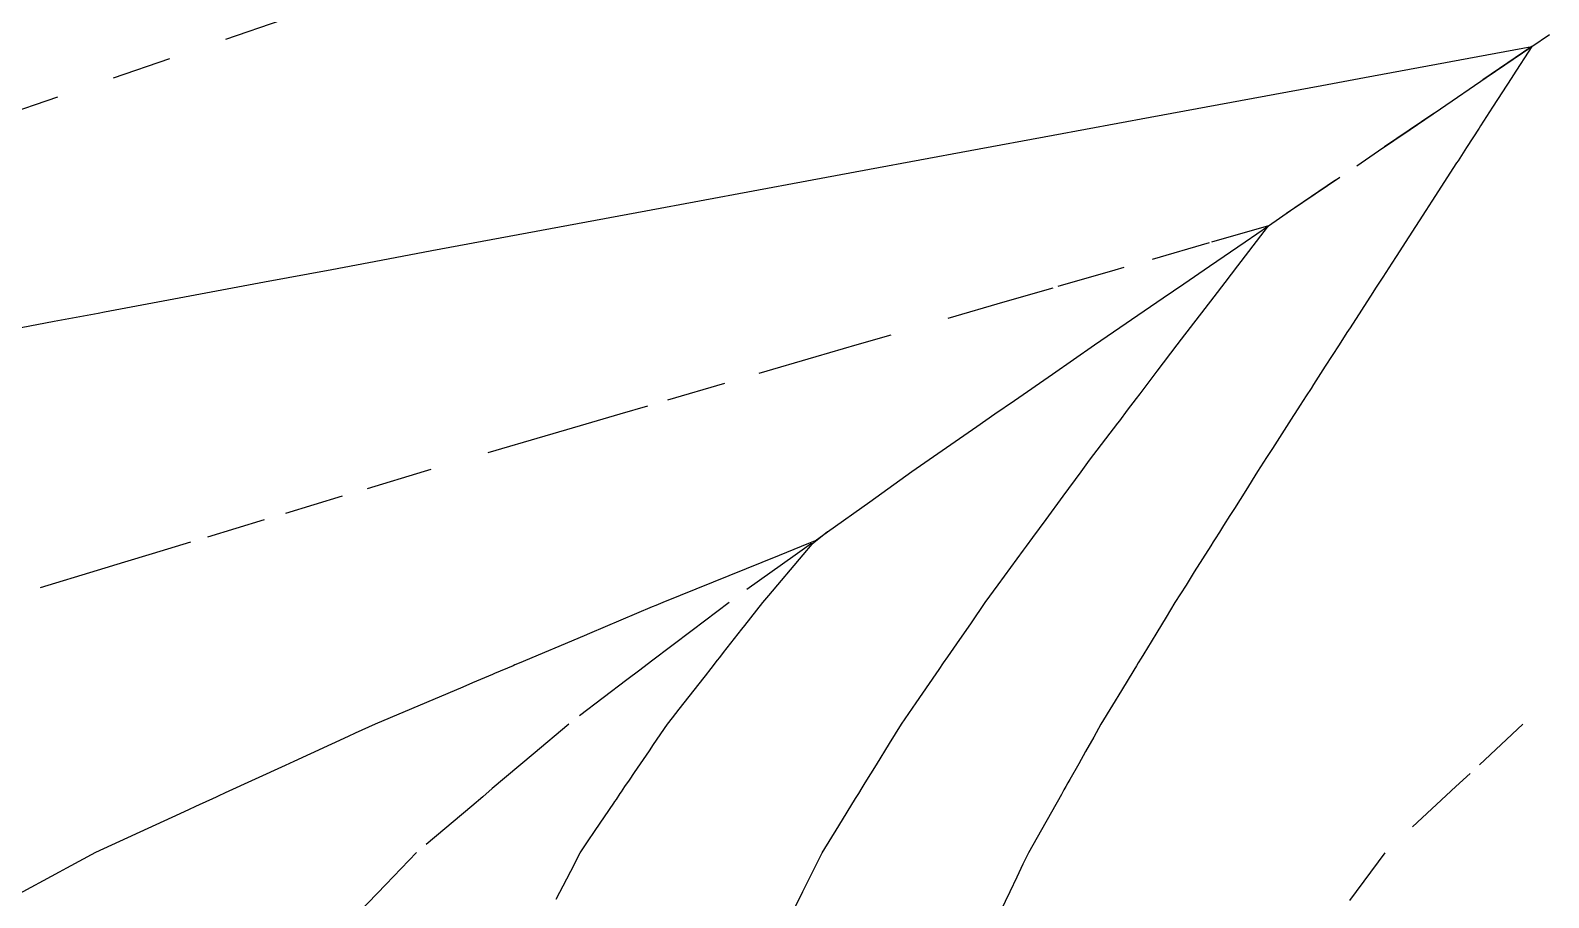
# Model space of a CAD drawing. Extents: x 11 to 203, y -288 to -10.
# Drawn here: x 95.29 to 131.36, y -194.3 to -173.7 of the extents above; entities that cross this region are included whole.
import ezdxf

# ---------------------------------------------------------------- set-up
doc = ezdxf.new("R2010")
doc.units = 0
for name, pattern in [('AI-LINETYPE-3', [2.822222, 1.411111, -1.411111]), ('AI-LINETYPE-4', [2.822222, 1.411111, -1.411111]), ('AI-LINETYPE-6', [2.822222, 1.411111, -1.411111]), ('AI-LINETYPE-7', [2.822222, 1.411111, -1.411111])]:
    doc.linetypes.add(name, pattern=pattern)
doc.layers.add('MOUNTAINLINE', color=7, linetype='CONTINUOUS')
doc.layers.add('VALLEYLINE', color=7, linetype='CONTINUOUS')

# ---------------------------------------------------------------- blocks, each defined once
blk = doc.blocks.new('BLOCK_4')
at = {"layer": 'VALLEYLINE', "color": 7, "linetype": 'AI-LINETYPE-3'}
blk.add_lwpolyline([(63.991, -186.766), (64.887, -186.422), (70.575, -184.189), (73.284, -183.207), (78.891, -181.178), (82.297, -179.989), (88.03, -177.987), (91.935, -176.651), (97.265, -174.826), (101.635, -173.33)], dxfattribs=at)
blk = doc.blocks.new('BLOCK_5')
at = {"layer": 'VALLEYLINE', "color": 7, "linetype": 'AI-LINETYPE-4'}
blk.add_lwpolyline([(132.709, -188.677), (130.749, -190.185), (129.496, -191.351), (129.16, -191.664), (127.468, -193.238), (126.541, -194.487)], dxfattribs=at)
blk = doc.blocks.new('BLOCK_7')
at = {"layer": 'VALLEYLINE', "color": 7, "linetype": 'AI-LINETYPE-6'}
blk.add_lwpolyline([(113.371, -194.702), (113.643, -194.157), (113.886, -193.669), (114.102, -193.237), (114.496, -192.598), (114.896, -191.948), (114.971, -191.828), (115.052, -191.695), (115.125, -191.578), (115.391, -191.146), (115.703, -190.641), (115.985, -190.184), (116.333, -189.679), (116.807, -188.989), (116.879, -188.886), (116.988, -188.729), (117.088, -188.584), (117.299, -188.276), (117.646, -187.774), (117.976, -187.294), (118.284, -186.874), (118.888, -186.047), (118.955, -185.956), (119.109, -185.746), (119.262, -185.538), (119.422, -185.318), (119.829, -184.763), (120.251, -184.185), (120.456, -183.915), (121.124, -183.035), (121.17, -182.974), (121.358, -182.724), (121.568, -182.448), (121.654, -182.336), (122.061, -181.798), (122.533, -181.174), (122.64, -181.036), (123.414, -180.029), (123.675, -179.691), (123.979, -179.294), (124.422, -178.718), (124.709, -178.344), (125.231, -177.983), (126.801, -176.917), (127.32, -176.563), (128.071, -176.053), (128.792, -175.562), (129.88, -174.822), (130.964, -174.085), (124.707, -178.344), (123.298, -178.749), (121.267, -179.337), (121.058, -179.397), (119.585, -179.823), (118.44, -180.154), (114.922, -181.172), (113.953, -181.456), (111.783, -182.091), (109.954, -182.627), (109.295, -182.82), (108.355, -183.095), (107.515, -183.341), (104.646, -184.182), (102.701, -184.769), (100.846, -185.33), (99.095, -185.86), (98.181, -186.136), (97.526, -186.334), (96.874, -186.532), (94.364, -187.291)], dxfattribs=at)
at = {"layer": 'VALLEYLINE', "color": 7, "linetype": 'AI-LINETYPE-7'}
blk.add_lwpolyline([(114.228, -185.617), (113.867, -185.904), (113.847, -185.888), (113.461, -186.165), (111.888, -187.292), (111.009, -187.96), (110.049, -188.687), (109.771, -188.899), (109.464, -189.132), (108.081, -190.181), (107.235, -190.896), (106.265, -191.715), (106.037, -191.908), (105.775, -192.13), (104.467, -193.235), (103.738, -193.991), (102.888, -194.871)], dxfattribs=at)
blk = doc.blocks.new('BLOCK_87')
at = {"layer": 'MOUNTAINLINE', "color": 7}
blk.add_lwpolyline([(95.07, -180.757), (95.851, -180.611)], dxfattribs=at)
blk = doc.blocks.new('BLOCK_88')
at = {"layer": 'MOUNTAINLINE', "color": 7}
blk.add_lwpolyline([(97.052, -180.387), (100.853, -179.678)], dxfattribs=at)
blk = doc.blocks.new('BLOCK_89')
at = {"layer": 'MOUNTAINLINE', "color": 7}
blk.add_lwpolyline([(95.851, -180.611), (96.899, -180.416)], dxfattribs=at)
blk = doc.blocks.new('BLOCK_90')
at = {"layer": 'MOUNTAINLINE', "color": 7}
blk.add_lwpolyline([(96.899, -180.416), (97.052, -180.387)], dxfattribs=at)
blk = doc.blocks.new('BLOCK_91')
at = {"layer": 'MOUNTAINLINE', "color": 7}
blk.add_lwpolyline([(100.853, -179.678), (102.452, -179.379)], dxfattribs=at)
blk = doc.blocks.new('BLOCK_92')
at = {"layer": 'MOUNTAINLINE', "color": 7}
blk.add_lwpolyline([(102.452, -179.379), (103.622, -179.159)], dxfattribs=at)
blk = doc.blocks.new('BLOCK_118')
at = {"layer": 'MOUNTAINLINE', "color": 7}
blk.add_lwpolyline([(104.825, -178.935), (109.915, -177.985)], dxfattribs=at)
blk = doc.blocks.new('BLOCK_119')
at = {"layer": 'MOUNTAINLINE', "color": 7}
blk.add_lwpolyline([(103.622, -179.159), (104.825, -178.935)], dxfattribs=at)
blk = doc.blocks.new('BLOCK_120')
at = {"layer": 'MOUNTAINLINE', "color": 7}
blk.add_lwpolyline([(117.62, -176.558), (119.589, -176.193)], dxfattribs=at)
blk = doc.blocks.new('BLOCK_121')
at = {"layer": 'MOUNTAINLINE', "color": 7}
blk.add_lwpolyline([(115.225, -177.001), (117.62, -176.558)], dxfattribs=at)
blk = doc.blocks.new('BLOCK_122')
at = {"layer": 'MOUNTAINLINE', "color": 7}
blk.add_lwpolyline([(113.735, -177.277), (115.225, -177.001)], dxfattribs=at)
blk = doc.blocks.new('BLOCK_123')
at = {"layer": 'MOUNTAINLINE', "color": 7}
blk.add_lwpolyline([(109.915, -177.985), (113.735, -177.277)], dxfattribs=at)
blk = doc.blocks.new('BLOCK_124')
at = {"layer": 'MOUNTAINLINE', "color": 7}
blk.add_lwpolyline([(125.97, -175.012), (126.985, -174.823)], dxfattribs=at)
blk = doc.blocks.new('BLOCK_125')
at = {"layer": 'MOUNTAINLINE', "color": 7}
blk.add_lwpolyline([(121.895, -175.767), (125.97, -175.012)], dxfattribs=at)
blk = doc.blocks.new('BLOCK_126')
at = {"layer": 'MOUNTAINLINE', "color": 7}
blk.add_lwpolyline([(119.589, -176.193), (121.895, -175.767)], dxfattribs=at)
blk = doc.blocks.new('BLOCK_127')
at = {"layer": 'MOUNTAINLINE', "color": 7}
blk.add_lwpolyline([(126.985, -174.823), (130.966, -174.086)], dxfattribs=at)
blk = doc.blocks.new('BLOCK_128')
at = {"layer": 'MOUNTAINLINE', "color": 7}
blk.add_lwpolyline([(130.966, -174.086), (131.383, -173.803)], dxfattribs=at)
blk = doc.blocks.new('BLOCK_490')
at = {"layer": 'MOUNTAINLINE', "color": 7}
blk.add_lwpolyline([(118.558, -194.163), (118.336, -194.621)], dxfattribs=at)
blk = doc.blocks.new('BLOCK_491')
at = {"layer": 'MOUNTAINLINE', "color": 7}
blk.add_lwpolyline([(118.725, -193.819), (118.558, -194.163)], dxfattribs=at)
blk = doc.blocks.new('BLOCK_492')
at = {"layer": 'MOUNTAINLINE', "color": 7}
blk.add_lwpolyline([(118.873, -193.511), (118.725, -193.819)], dxfattribs=at)
blk = doc.blocks.new('BLOCK_493')
at = {"layer": 'MOUNTAINLINE', "color": 7}
blk.add_lwpolyline([(119.006, -193.237), (118.873, -193.511)], dxfattribs=at)
blk = doc.blocks.new('BLOCK_575')
at = {"layer": 'MOUNTAINLINE', "color": 7}
blk.add_lwpolyline([(119.313, -192.692), (119.006, -193.237)], dxfattribs=at)
blk = doc.blocks.new('BLOCK_576')
at = {"layer": 'MOUNTAINLINE', "color": 7}
blk.add_lwpolyline([(119.548, -192.276), (119.313, -192.692)], dxfattribs=at)
blk = doc.blocks.new('BLOCK_577')
at = {"layer": 'MOUNTAINLINE', "color": 7}
blk.add_lwpolyline([(119.787, -191.851), (119.548, -192.276)], dxfattribs=at)
blk = doc.blocks.new('BLOCK_578')
at = {"layer": 'MOUNTAINLINE', "color": 7}
blk.add_lwpolyline([(119.847, -191.746), (119.787, -191.851)], dxfattribs=at)
blk = doc.blocks.new('BLOCK_579')
at = {"layer": 'MOUNTAINLINE', "color": 7}
blk.add_lwpolyline([(119.891, -191.666), (119.847, -191.746)], dxfattribs=at)
blk = doc.blocks.new('BLOCK_580')
at = {"layer": 'MOUNTAINLINE', "color": 7}
blk.add_lwpolyline([(119.941, -191.578), (119.891, -191.666)], dxfattribs=at)
blk = doc.blocks.new('BLOCK_581')
at = {"layer": 'MOUNTAINLINE', "color": 7}
blk.add_lwpolyline([(119.984, -191.5), (119.941, -191.578)], dxfattribs=at)
blk = doc.blocks.new('BLOCK_582')
at = {"layer": 'MOUNTAINLINE', "color": 7}
blk.add_lwpolyline([(120.196, -191.125), (119.984, -191.5)], dxfattribs=at)
blk = doc.blocks.new('BLOCK_583')
at = {"layer": 'MOUNTAINLINE', "color": 7}
blk.add_lwpolyline([(120.36, -190.835), (120.196, -191.125)], dxfattribs=at)
blk = doc.blocks.new('BLOCK_584')
at = {"layer": 'MOUNTAINLINE', "color": 7}
blk.add_lwpolyline([(120.552, -190.494), (120.36, -190.835)], dxfattribs=at)
blk = doc.blocks.new('BLOCK_585')
at = {"layer": 'MOUNTAINLINE', "color": 7}
blk.add_lwpolyline([(120.726, -190.184), (120.552, -190.494)], dxfattribs=at)
blk = doc.blocks.new('BLOCK_586')
at = {"layer": 'MOUNTAINLINE', "color": 7}
blk.add_lwpolyline([(121.002, -189.731), (120.726, -190.184)], dxfattribs=at)
blk = doc.blocks.new('BLOCK_587')
at = {"layer": 'MOUNTAINLINE', "color": 7}
blk.add_lwpolyline([(121.216, -189.38), (121.002, -189.731)], dxfattribs=at)
blk = doc.blocks.new('BLOCK_588')
at = {"layer": 'MOUNTAINLINE', "color": 7}
blk.add_lwpolyline([(121.51, -188.897), (121.216, -189.38)], dxfattribs=at)
blk = doc.blocks.new('BLOCK_589')
at = {"layer": 'MOUNTAINLINE', "color": 7}
blk.add_lwpolyline([(121.568, -188.801), (121.51, -188.897)], dxfattribs=at)
blk = doc.blocks.new('BLOCK_590')
at = {"layer": 'MOUNTAINLINE', "color": 7}
blk.add_lwpolyline([(121.612, -188.728), (121.568, -188.801)], dxfattribs=at)
blk = doc.blocks.new('BLOCK_591')
at = {"layer": 'MOUNTAINLINE', "color": 7}
blk.add_lwpolyline([(121.679, -188.616), (121.612, -188.728)], dxfattribs=at)
blk = doc.blocks.new('BLOCK_592')
at = {"layer": 'MOUNTAINLINE', "color": 7}
blk.add_lwpolyline([(121.742, -188.514), (121.679, -188.616)], dxfattribs=at)
blk = doc.blocks.new('BLOCK_593')
at = {"layer": 'MOUNTAINLINE', "color": 7}
blk.add_lwpolyline([(121.917, -188.226), (121.742, -188.514)], dxfattribs=at)
blk = doc.blocks.new('BLOCK_594')
at = {"layer": 'MOUNTAINLINE', "color": 7}
blk.add_lwpolyline([(122.051, -188.004), (121.917, -188.226)], dxfattribs=at)
blk = doc.blocks.new('BLOCK_595')
at = {"layer": 'MOUNTAINLINE', "color": 7}
blk.add_lwpolyline([(122.272, -187.642), (122.051, -188.004)], dxfattribs=at)
blk = doc.blocks.new('BLOCK_596')
at = {"layer": 'MOUNTAINLINE', "color": 7}
blk.add_lwpolyline([(122.484, -187.294), (122.272, -187.642)], dxfattribs=at)
blk = doc.blocks.new('BLOCK_597')
at = {"layer": 'MOUNTAINLINE', "color": 7}
blk.add_lwpolyline([(122.746, -186.879), (122.484, -187.294)], dxfattribs=at)
blk = doc.blocks.new('BLOCK_598')
at = {"layer": 'MOUNTAINLINE', "color": 7}
blk.add_lwpolyline([(122.943, -186.566), (122.746, -186.879)], dxfattribs=at)
blk = doc.blocks.new('BLOCK_599')
at = {"layer": 'MOUNTAINLINE', "color": 7}
blk.add_lwpolyline([(123.333, -185.948), (122.943, -186.566)], dxfattribs=at)
blk = doc.blocks.new('BLOCK_600')
at = {"layer": 'MOUNTAINLINE', "color": 7}
blk.add_lwpolyline([(123.394, -185.851), (123.333, -185.948)], dxfattribs=at)
blk = doc.blocks.new('BLOCK_601')
at = {"layer": 'MOUNTAINLINE', "color": 7}
blk.add_lwpolyline([(123.437, -185.783), (123.394, -185.851)], dxfattribs=at)
blk = doc.blocks.new('BLOCK_602')
at = {"layer": 'MOUNTAINLINE', "color": 7}
blk.add_lwpolyline([(123.538, -185.625), (123.437, -185.783)], dxfattribs=at)
blk = doc.blocks.new('BLOCK_603')
at = {"layer": 'MOUNTAINLINE', "color": 7}
blk.add_lwpolyline([(123.637, -185.467), (123.538, -185.625)], dxfattribs=at)
blk = doc.blocks.new('BLOCK_604')
at = {"layer": 'MOUNTAINLINE', "color": 7}
blk.add_lwpolyline([(123.788, -185.227), (123.637, -185.467)], dxfattribs=at)
blk = doc.blocks.new('BLOCK_605')
at = {"layer": 'MOUNTAINLINE', "color": 7}
blk.add_lwpolyline([(125.301, -182.854), (125.246, -182.941)], dxfattribs=at)
blk = doc.blocks.new('BLOCK_606')
at = {"layer": 'MOUNTAINLINE', "color": 7}
blk.add_lwpolyline([(125.716, -182.208), (125.603, -182.384)], dxfattribs=at)
blk = doc.blocks.new('BLOCK_607')
at = {"layer": 'MOUNTAINLINE', "color": 7}
blk.add_lwpolyline([(127.25, -179.827), (127.183, -179.931)], dxfattribs=at)
blk = doc.blocks.new('BLOCK_608')
at = {"layer": 'MOUNTAINLINE', "color": 7}
blk.add_lwpolyline([(127.737, -179.074), (127.634, -179.232)], dxfattribs=at)
blk = doc.blocks.new('BLOCK_609')
at = {"layer": 'MOUNTAINLINE', "color": 7}
blk.add_lwpolyline([(128.585, -177.761), (128.441, -177.984)], dxfattribs=at)
blk = doc.blocks.new('BLOCK_610')
at = {"layer": 'MOUNTAINLINE', "color": 7}
blk.add_lwpolyline([(129.208, -176.798), (129.174, -176.851)], dxfattribs=at)
blk = doc.blocks.new('BLOCK_611')
at = {"layer": 'MOUNTAINLINE', "color": 7}
blk.add_lwpolyline([(129.743, -175.973), (129.709, -176.025)], dxfattribs=at)
blk = doc.blocks.new('BLOCK_612')
at = {"layer": 'MOUNTAINLINE', "color": 7}
blk.add_lwpolyline([(130.514, -174.78), (130.487, -174.822)], dxfattribs=at)
blk = doc.blocks.new('BLOCK_613')
at = {"layer": 'MOUNTAINLINE', "color": 7}
blk.add_lwpolyline([(130.966, -174.086), (130.514, -174.78)], dxfattribs=at)
blk = doc.blocks.new('BLOCK_614')
at = {"layer": 'MOUNTAINLINE', "color": 7}
blk.add_lwpolyline([(130.487, -174.822), (130.031, -175.526)], dxfattribs=at)
blk = doc.blocks.new('BLOCK_615')
at = {"layer": 'MOUNTAINLINE', "color": 7}
blk.add_lwpolyline([(130.031, -175.526), (129.743, -175.973)], dxfattribs=at)
blk = doc.blocks.new('BLOCK_616')
at = {"layer": 'MOUNTAINLINE', "color": 7}
blk.add_lwpolyline([(129.709, -176.025), (129.409, -176.487)], dxfattribs=at)
blk = doc.blocks.new('BLOCK_617')
at = {"layer": 'MOUNTAINLINE', "color": 7}
blk.add_lwpolyline([(129.409, -176.487), (129.208, -176.798)], dxfattribs=at)
blk = doc.blocks.new('BLOCK_618')
at = {"layer": 'MOUNTAINLINE', "color": 7}
blk.add_lwpolyline([(129.174, -176.851), (128.585, -177.761)], dxfattribs=at)
blk = doc.blocks.new('BLOCK_619')
at = {"layer": 'MOUNTAINLINE', "color": 7}
blk.add_lwpolyline([(128.441, -177.984), (128.038, -178.608)], dxfattribs=at)
blk = doc.blocks.new('BLOCK_620')
at = {"layer": 'MOUNTAINLINE', "color": 7}
blk.add_lwpolyline([(128.038, -178.608), (127.737, -179.074)], dxfattribs=at)
blk = doc.blocks.new('BLOCK_621')
at = {"layer": 'MOUNTAINLINE', "color": 7}
blk.add_lwpolyline([(127.634, -179.232), (127.419, -179.565)], dxfattribs=at)
blk = doc.blocks.new('BLOCK_622')
at = {"layer": 'MOUNTAINLINE', "color": 7}
blk.add_lwpolyline([(127.419, -179.565), (127.25, -179.827)], dxfattribs=at)
blk = doc.blocks.new('BLOCK_623')
at = {"layer": 'MOUNTAINLINE', "color": 7}
blk.add_lwpolyline([(126.57, -180.88), (126.381, -181.173)], dxfattribs=at)
blk = doc.blocks.new('BLOCK_624')
at = {"layer": 'MOUNTAINLINE', "color": 7}
blk.add_lwpolyline([(127.183, -179.931), (126.645, -180.766)], dxfattribs=at)
blk = doc.blocks.new('BLOCK_625')
at = {"layer": 'MOUNTAINLINE', "color": 7}
blk.add_lwpolyline([(126.645, -180.766), (126.57, -180.88)], dxfattribs=at)
blk = doc.blocks.new('BLOCK_626')
at = {"layer": 'MOUNTAINLINE', "color": 7}
blk.add_lwpolyline([(126.381, -181.173), (126.054, -181.682)], dxfattribs=at)
blk = doc.blocks.new('BLOCK_627')
at = {"layer": 'MOUNTAINLINE', "color": 7}
blk.add_lwpolyline([(126.054, -181.682), (125.774, -182.118)], dxfattribs=at)
blk = doc.blocks.new('BLOCK_628')
at = {"layer": 'MOUNTAINLINE', "color": 7}
blk.add_lwpolyline([(125.774, -182.118), (125.716, -182.208)], dxfattribs=at)
blk = doc.blocks.new('BLOCK_629')
at = {"layer": 'MOUNTAINLINE', "color": 7}
blk.add_lwpolyline([(125.603, -182.384), (125.46, -182.605)], dxfattribs=at)
blk = doc.blocks.new('BLOCK_630')
at = {"layer": 'MOUNTAINLINE', "color": 7}
blk.add_lwpolyline([(125.46, -182.605), (125.332, -182.805)], dxfattribs=at)
blk = doc.blocks.new('BLOCK_631')
at = {"layer": 'MOUNTAINLINE', "color": 7}
blk.add_lwpolyline([(125.332, -182.805), (125.301, -182.854)], dxfattribs=at)
blk = doc.blocks.new('BLOCK_632')
at = {"layer": 'MOUNTAINLINE', "color": 7}
blk.add_lwpolyline([(124.661, -183.849), (124.447, -184.184)], dxfattribs=at)
blk = doc.blocks.new('BLOCK_633')
at = {"layer": 'MOUNTAINLINE', "color": 7}
blk.add_lwpolyline([(125.246, -182.941), (124.798, -183.637)], dxfattribs=at)
blk = doc.blocks.new('BLOCK_634')
at = {"layer": 'MOUNTAINLINE', "color": 7}
blk.add_lwpolyline([(124.798, -183.637), (124.661, -183.849)], dxfattribs=at)
blk = doc.blocks.new('BLOCK_635')
at = {"layer": 'MOUNTAINLINE', "color": 7}
blk.add_lwpolyline([(124.447, -184.184), (124.164, -184.632)], dxfattribs=at)
blk = doc.blocks.new('BLOCK_636')
at = {"layer": 'MOUNTAINLINE', "color": 7}
blk.add_lwpolyline([(124.164, -184.632), (123.894, -185.059)], dxfattribs=at)
blk = doc.blocks.new('BLOCK_637')
at = {"layer": 'MOUNTAINLINE', "color": 7}
blk.add_lwpolyline([(123.894, -185.059), (123.788, -185.227)], dxfattribs=at)
blk = doc.blocks.new('BLOCK_659')
at = {"layer": 'MOUNTAINLINE', "color": 7}
blk.add_lwpolyline([(101.343, -191.162), (99.919, -191.816)], dxfattribs=at)
blk = doc.blocks.new('BLOCK_660')
at = {"layer": 'MOUNTAINLINE', "color": 7}
blk.add_lwpolyline([(101.546, -191.068), (101.343, -191.162)], dxfattribs=at)
blk = doc.blocks.new('BLOCK_661')
at = {"layer": 'MOUNTAINLINE', "color": 7}
blk.add_lwpolyline([(102.841, -190.474), (101.546, -191.068)], dxfattribs=at)
blk = doc.blocks.new('BLOCK_662')
at = {"layer": 'MOUNTAINLINE', "color": 7}
blk.add_lwpolyline([(103.007, -190.397), (102.841, -190.474)], dxfattribs=at)
blk = doc.blocks.new('BLOCK_663')
at = {"layer": 'MOUNTAINLINE', "color": 7}
blk.add_lwpolyline([(105.562, -189.301), (103.478, -190.18)], dxfattribs=at)
blk = doc.blocks.new('BLOCK_664')
at = {"layer": 'MOUNTAINLINE', "color": 7}
blk.add_lwpolyline([(105.792, -189.203), (105.562, -189.301)], dxfattribs=at)
blk = doc.blocks.new('BLOCK_665')
at = {"layer": 'MOUNTAINLINE', "color": 7}
blk.add_lwpolyline([(106.266, -189.003), (105.792, -189.203)], dxfattribs=at)
blk = doc.blocks.new('BLOCK_666')
at = {"layer": 'MOUNTAINLINE', "color": 7}
blk.add_lwpolyline([(106.318, -188.981), (106.266, -189.003)], dxfattribs=at)
blk = doc.blocks.new('BLOCK_667')
at = {"layer": 'MOUNTAINLINE', "color": 7}
blk.add_lwpolyline([(106.757, -188.796), (106.318, -188.981)], dxfattribs=at)
blk = doc.blocks.new('BLOCK_668')
at = {"layer": 'MOUNTAINLINE', "color": 7}
blk.add_lwpolyline([(106.801, -188.777), (106.757, -188.796)], dxfattribs=at)
blk = doc.blocks.new('BLOCK_669')
at = {"layer": 'MOUNTAINLINE', "color": 7}
blk.add_lwpolyline([(108.449, -188.081), (106.903, -188.734)], dxfattribs=at)
blk = doc.blocks.new('BLOCK_670')
at = {"layer": 'MOUNTAINLINE', "color": 7}
blk.add_lwpolyline([(108.572, -188.028), (108.449, -188.081)], dxfattribs=at)
blk = doc.blocks.new('BLOCK_671')
at = {"layer": 'MOUNTAINLINE', "color": 7}
blk.add_lwpolyline([(110.065, -187.398), (108.572, -188.028)], dxfattribs=at)
blk = doc.blocks.new('BLOCK_672')
at = {"layer": 'MOUNTAINLINE', "color": 7}
blk.add_lwpolyline([(110.151, -187.362), (110.065, -187.398)], dxfattribs=at)
blk = doc.blocks.new('BLOCK_673')
at = {"layer": 'MOUNTAINLINE', "color": 7}
blk.add_lwpolyline([(113.077, -186.174), (110.317, -187.292)], dxfattribs=at)
blk = doc.blocks.new('BLOCK_674')
at = {"layer": 'MOUNTAINLINE', "color": 7}
blk.add_lwpolyline([(113.777, -185.89), (113.077, -186.174)], dxfattribs=at)
blk = doc.blocks.new('BLOCK_675')
at = {"layer": 'MOUNTAINLINE', "color": 7}
blk.add_lwpolyline([(113.867, -185.904), (113.934, -185.827)], dxfattribs=at)
blk = doc.blocks.new('BLOCK_676')
at = {"layer": 'MOUNTAINLINE', "color": 7}
blk.add_lwpolyline([(113.934, -185.827), (113.777, -185.89)], dxfattribs=at)
blk = doc.blocks.new('BLOCK_677')
at = {"layer": 'MOUNTAINLINE', "color": 7}
blk.add_lwpolyline([(110.317, -187.292), (110.151, -187.362)], dxfattribs=at)
blk = doc.blocks.new('BLOCK_678')
at = {"layer": 'MOUNTAINLINE', "color": 7}
blk.add_lwpolyline([(106.903, -188.734), (106.801, -188.777)], dxfattribs=at)
blk = doc.blocks.new('BLOCK_679')
at = {"layer": 'MOUNTAINLINE', "color": 7}
blk.add_lwpolyline([(103.478, -190.18), (103.007, -190.397)], dxfattribs=at)
blk = doc.blocks.new('BLOCK_680')
at = {"layer": 'MOUNTAINLINE', "color": 7}
blk.add_lwpolyline([(98.649, -192.4), (96.833, -193.234)], dxfattribs=at)
blk = doc.blocks.new('BLOCK_681')
at = {"layer": 'MOUNTAINLINE', "color": 7}
blk.add_lwpolyline([(98.94, -192.266), (98.649, -192.4)], dxfattribs=at)
blk = doc.blocks.new('BLOCK_682')
at = {"layer": 'MOUNTAINLINE', "color": 7}
blk.add_lwpolyline([(99.312, -192.095), (98.94, -192.266)], dxfattribs=at)
blk = doc.blocks.new('BLOCK_683')
at = {"layer": 'MOUNTAINLINE', "color": 7}
blk.add_lwpolyline([(99.371, -192.068), (99.312, -192.095)], dxfattribs=at)
blk = doc.blocks.new('BLOCK_684')
at = {"layer": 'MOUNTAINLINE', "color": 7}
blk.add_lwpolyline([(99.7, -191.917), (99.371, -192.068)], dxfattribs=at)
blk = doc.blocks.new('BLOCK_685')
at = {"layer": 'MOUNTAINLINE', "color": 7}
blk.add_lwpolyline([(99.751, -191.893), (99.7, -191.917)], dxfattribs=at)
blk = doc.blocks.new('BLOCK_686')
at = {"layer": 'MOUNTAINLINE', "color": 7}
blk.add_lwpolyline([(99.919, -191.816), (99.751, -191.893)], dxfattribs=at)
blk = doc.blocks.new('BLOCK_689')
at = {"layer": 'MOUNTAINLINE', "color": 7}
blk.add_lwpolyline([(95.972, -193.7), (94.919, -194.271)], dxfattribs=at)
blk = doc.blocks.new('BLOCK_690')
at = {"layer": 'MOUNTAINLINE', "color": 7}
blk.add_lwpolyline([(96.145, -193.607), (95.972, -193.7)], dxfattribs=at)
blk = doc.blocks.new('BLOCK_691')
at = {"layer": 'MOUNTAINLINE', "color": 7}
blk.add_lwpolyline([(96.833, -193.234), (96.145, -193.607)], dxfattribs=at)
blk = doc.blocks.new('BLOCK_798')
at = {"layer": 'MOUNTAINLINE', "color": 7}
blk.add_lwpolyline([(113.933, -185.828), (114.228, -185.617)], dxfattribs=at)
blk = doc.blocks.new('BLOCK_799')
at = {"layer": 'MOUNTAINLINE', "color": 7}
blk.add_lwpolyline([(115.231, -184.9), (116.23, -184.183)], dxfattribs=at)
blk = doc.blocks.new('BLOCK_800')
at = {"layer": 'MOUNTAINLINE', "color": 7}
blk.add_lwpolyline([(114.228, -185.617), (115.231, -184.9)], dxfattribs=at)
blk = doc.blocks.new('BLOCK_801')
at = {"layer": 'MOUNTAINLINE', "color": 7}
blk.add_lwpolyline([(118.206, -182.813), (118.67, -182.492)], dxfattribs=at)
blk = doc.blocks.new('BLOCK_802')
at = {"layer": 'MOUNTAINLINE', "color": 7}
blk.add_lwpolyline([(117.78, -183.11), (118.206, -182.813)], dxfattribs=at)
blk = doc.blocks.new('BLOCK_803')
at = {"layer": 'MOUNTAINLINE', "color": 7}
blk.add_lwpolyline([(116.23, -184.183), (117.78, -183.11)], dxfattribs=at)
blk = doc.blocks.new('BLOCK_804')
at = {"layer": 'MOUNTAINLINE', "color": 7}
blk.add_lwpolyline([(119.57, -181.868), (120.572, -181.173)], dxfattribs=at)
blk = doc.blocks.new('BLOCK_805')
at = {"layer": 'MOUNTAINLINE', "color": 7}
blk.add_lwpolyline([(118.67, -182.492), (119.57, -181.868)], dxfattribs=at)
blk = doc.blocks.new('BLOCK_806')
at = {"layer": 'MOUNTAINLINE', "color": 7}
blk.add_lwpolyline([(122.694, -179.722), (123.304, -179.305)], dxfattribs=at)
blk = doc.blocks.new('BLOCK_807')
at = {"layer": 'MOUNTAINLINE', "color": 7}
blk.add_lwpolyline([(122.2, -180.059), (122.694, -179.722)], dxfattribs=at)
blk = doc.blocks.new('BLOCK_808')
at = {"layer": 'MOUNTAINLINE', "color": 7}
blk.add_lwpolyline([(120.572, -181.173), (122.2, -180.059)], dxfattribs=at)
blk = doc.blocks.new('BLOCK_809')
at = {"layer": 'MOUNTAINLINE', "color": 7}
blk.add_lwpolyline([(124.151, -178.725), (124.707, -178.344)], dxfattribs=at)
blk = doc.blocks.new('BLOCK_810')
at = {"layer": 'MOUNTAINLINE', "color": 7}
blk.add_lwpolyline([(123.304, -179.305), (124.151, -178.725)], dxfattribs=at)
blk = doc.blocks.new('BLOCK_1015')
at = {"layer": 'MOUNTAINLINE', "color": 7}
blk.add_lwpolyline([(108.127, -193.672), (108.352, -193.236)], dxfattribs=at)
blk = doc.blocks.new('BLOCK_1016')
at = {"layer": 'MOUNTAINLINE', "color": 7}
blk.add_lwpolyline([(107.783, -194.336), (108.032, -193.855)], dxfattribs=at)
blk = doc.blocks.new('BLOCK_1018')
at = {"layer": 'MOUNTAINLINE', "color": 7}
blk.add_lwpolyline([(108.032, -193.855), (108.127, -193.672)], dxfattribs=at)
blk = doc.blocks.new('BLOCK_1019')
at = {"layer": 'MOUNTAINLINE', "color": 7}
blk.add_lwpolyline([(108.352, -193.236), (108.527, -192.977)], dxfattribs=at)
blk = doc.blocks.new('BLOCK_1020')
at = {"layer": 'MOUNTAINLINE', "color": 7}
blk.add_lwpolyline([(108.707, -192.712), (109.148, -192.063)], dxfattribs=at)
blk = doc.blocks.new('BLOCK_1021')
at = {"layer": 'MOUNTAINLINE', "color": 7}
blk.add_lwpolyline([(108.527, -192.977), (108.707, -192.712)], dxfattribs=at)
blk = doc.blocks.new('BLOCK_1022')
at = {"layer": 'MOUNTAINLINE', "color": 7}
blk.add_lwpolyline([(109.148, -192.063), (109.179, -192.018)], dxfattribs=at)
blk = doc.blocks.new('BLOCK_1023')
at = {"layer": 'MOUNTAINLINE', "color": 7}
blk.add_lwpolyline([(109.334, -191.788), (109.417, -191.667)], dxfattribs=at)
blk = doc.blocks.new('BLOCK_1024')
at = {"layer": 'MOUNTAINLINE', "color": 7}
blk.add_lwpolyline([(109.212, -191.969), (109.305, -191.831)], dxfattribs=at)
blk = doc.blocks.new('BLOCK_1025')
at = {"layer": 'MOUNTAINLINE', "color": 7}
blk.add_lwpolyline([(109.179, -192.018), (109.212, -191.969)], dxfattribs=at)
blk = doc.blocks.new('BLOCK_1026')
at = {"layer": 'MOUNTAINLINE', "color": 7}
blk.add_lwpolyline([(109.305, -191.831), (109.334, -191.788)], dxfattribs=at)
blk = doc.blocks.new('BLOCK_1027')
at = {"layer": 'MOUNTAINLINE', "color": 7}
blk.add_lwpolyline([(109.417, -191.667), (109.522, -191.513)], dxfattribs=at)
blk = doc.blocks.new('BLOCK_1028')
at = {"layer": 'MOUNTAINLINE', "color": 7}
blk.add_lwpolyline([(110.098, -190.663), (110.424, -190.182)], dxfattribs=at)
blk = doc.blocks.new('BLOCK_1029')
at = {"layer": 'MOUNTAINLINE', "color": 7}
blk.add_lwpolyline([(109.644, -191.331), (109.996, -190.814)], dxfattribs=at)
blk = doc.blocks.new('BLOCK_1030')
at = {"layer": 'MOUNTAINLINE', "color": 7}
blk.add_lwpolyline([(109.522, -191.513), (109.644, -191.331)], dxfattribs=at)
blk = doc.blocks.new('BLOCK_1031')
at = {"layer": 'MOUNTAINLINE', "color": 7}
blk.add_lwpolyline([(109.996, -190.814), (110.098, -190.663)], dxfattribs=at)
blk = doc.blocks.new('BLOCK_1032')
at = {"layer": 'MOUNTAINLINE', "color": 7}
blk.add_lwpolyline([(110.424, -190.182), (110.543, -190.031)], dxfattribs=at)
blk = doc.blocks.new('BLOCK_1033')
at = {"layer": 'MOUNTAINLINE', "color": 7}
blk.add_lwpolyline([(111.462, -188.859), (111.615, -188.665)], dxfattribs=at)
blk = doc.blocks.new('BLOCK_1034')
at = {"layer": 'MOUNTAINLINE', "color": 7}
blk.add_lwpolyline([(111.326, -189.032), (111.462, -188.859)], dxfattribs=at)
blk = doc.blocks.new('BLOCK_1035')
at = {"layer": 'MOUNTAINLINE', "color": 7}
blk.add_lwpolyline([(110.706, -189.823), (111.296, -189.071)], dxfattribs=at)
blk = doc.blocks.new('BLOCK_1036')
at = {"layer": 'MOUNTAINLINE', "color": 7}
blk.add_lwpolyline([(110.543, -190.031), (110.706, -189.823)], dxfattribs=at)
blk = doc.blocks.new('BLOCK_1037')
at = {"layer": 'MOUNTAINLINE', "color": 7}
blk.add_lwpolyline([(111.296, -189.071), (111.326, -189.032)], dxfattribs=at)
blk = doc.blocks.new('BLOCK_1038')
at = {"layer": 'MOUNTAINLINE', "color": 7}
blk.add_lwpolyline([(111.615, -188.665), (111.669, -188.596)], dxfattribs=at)
blk = doc.blocks.new('BLOCK_1039')
at = {"layer": 'MOUNTAINLINE', "color": 7}
blk.add_lwpolyline([(112.261, -187.841), (112.69, -187.293)], dxfattribs=at)
blk = doc.blocks.new('BLOCK_1040')
at = {"layer": 'MOUNTAINLINE', "color": 7}
blk.add_lwpolyline([(111.757, -188.483), (112.192, -187.927)], dxfattribs=at)
blk = doc.blocks.new('BLOCK_1041')
at = {"layer": 'MOUNTAINLINE', "color": 7}
blk.add_lwpolyline([(111.669, -188.596), (111.757, -188.483)], dxfattribs=at)
blk = doc.blocks.new('BLOCK_1042')
at = {"layer": 'MOUNTAINLINE', "color": 7}
blk.add_lwpolyline([(112.192, -187.927), (112.261, -187.841)], dxfattribs=at)
blk = doc.blocks.new('BLOCK_1043')
at = {"layer": 'MOUNTAINLINE', "color": 7}
blk.add_lwpolyline([(112.69, -187.293), (112.737, -187.237)], dxfattribs=at)
blk = doc.blocks.new('BLOCK_1044')
at = {"layer": 'MOUNTAINLINE', "color": 7}
blk.add_lwpolyline([(113.653, -186.159), (113.867, -185.904)], dxfattribs=at)
blk = doc.blocks.new('BLOCK_1045')
at = {"layer": 'MOUNTAINLINE', "color": 7}
blk.add_lwpolyline([(112.832, -187.125), (113.653, -186.159)], dxfattribs=at)
blk = doc.blocks.new('BLOCK_1046')
at = {"layer": 'MOUNTAINLINE', "color": 7}
blk.add_lwpolyline([(112.737, -187.237), (112.832, -187.125)], dxfattribs=at)

msp = doc.modelspace()

# ---------------------------------------------------------------- block references
at = {"layer": 'MOUNTAINLINE'}
for name in ['BLOCK_128', 'BLOCK_127', 'BLOCK_613', 'BLOCK_124', 'BLOCK_614', 'BLOCK_612', 'BLOCK_125', 'BLOCK_615', 'BLOCK_126', 'BLOCK_616', 'BLOCK_611', 'BLOCK_120', 'BLOCK_121', 'BLOCK_617', 'BLOCK_122', 'BLOCK_618', 'BLOCK_610', 'BLOCK_123', 'BLOCK_609', 'BLOCK_118', 'BLOCK_619', 'BLOCK_809', 'BLOCK_810', 'BLOCK_620', 'BLOCK_92', 'BLOCK_119', 'BLOCK_621', 'BLOCK_608', 'BLOCK_91', 'BLOCK_806', 'BLOCK_622', 'BLOCK_88', 'BLOCK_807', 'BLOCK_624', 'BLOCK_607', 'BLOCK_808', 'BLOCK_87', 'BLOCK_89', 'BLOCK_90', 'BLOCK_623', 'BLOCK_625', 'BLOCK_804', 'BLOCK_626', 'BLOCK_627', 'BLOCK_805', 'BLOCK_628', 'BLOCK_801', 'BLOCK_629', 'BLOCK_606', 'BLOCK_802', 'BLOCK_605', 'BLOCK_631', 'BLOCK_630', 'BLOCK_803', 'BLOCK_633', 'BLOCK_632', 'BLOCK_634', 'BLOCK_799', 'BLOCK_635', 'BLOCK_636', 'BLOCK_800', 'BLOCK_604', 'BLOCK_637', 'BLOCK_798', 'BLOCK_602', 'BLOCK_603', 'BLOCK_674', 'BLOCK_1044', 'BLOCK_676', 'BLOCK_675', 'BLOCK_599', 'BLOCK_600', 'BLOCK_601', 'BLOCK_673', 'BLOCK_1045', 'BLOCK_598', 'BLOCK_1046', 'BLOCK_597', 'BLOCK_671', 'BLOCK_672', 'BLOCK_677', 'BLOCK_1039', 'BLOCK_1043', 'BLOCK_596', 'BLOCK_1040', 'BLOCK_1042', 'BLOCK_595', 'BLOCK_669', 'BLOCK_670', 'BLOCK_593', 'BLOCK_594', 'BLOCK_1038', 'BLOCK_1041', 'BLOCK_591', 'BLOCK_592', 'BLOCK_665', 'BLOCK_666', 'BLOCK_667', 'BLOCK_668', 'BLOCK_678', 'BLOCK_1034', 'BLOCK_1033', 'BLOCK_588', 'BLOCK_589', 'BLOCK_590', 'BLOCK_663', 'BLOCK_664', 'BLOCK_1035', 'BLOCK_1037', 'BLOCK_586', 'BLOCK_587', 'BLOCK_1032', 'BLOCK_1036', 'BLOCK_662', 'BLOCK_679', 'BLOCK_1028', 'BLOCK_585', 'BLOCK_661', 'BLOCK_1029', 'BLOCK_1031', 'BLOCK_584', 'BLOCK_659', 'BLOCK_660', 'BLOCK_582', 'BLOCK_583', 'BLOCK_1027', 'BLOCK_1030', 'BLOCK_581', 'BLOCK_685', 'BLOCK_686', 'BLOCK_1024', 'BLOCK_1026', 'BLOCK_1023', 'BLOCK_577', 'BLOCK_578', 'BLOCK_579', 'BLOCK_580', 'BLOCK_682', 'BLOCK_683', 'BLOCK_684', 'BLOCK_1020', 'BLOCK_1022', 'BLOCK_1025', 'BLOCK_680', 'BLOCK_681', 'BLOCK_576', 'BLOCK_1019', 'BLOCK_1021', 'BLOCK_575', 'BLOCK_691', 'BLOCK_1015', 'BLOCK_493', 'BLOCK_689', 'BLOCK_690', 'BLOCK_1018', 'BLOCK_492', 'BLOCK_1016', 'BLOCK_491', 'BLOCK_490']:
    msp.add_blockref(name, (0, 0), dxfattribs=at)
at = {"layer": 'VALLEYLINE'}
for name in ['BLOCK_4', 'BLOCK_5', 'BLOCK_7']:
    msp.add_blockref(name, (0, 0), dxfattribs=at)

doc.saveas('drawing.dxf')
